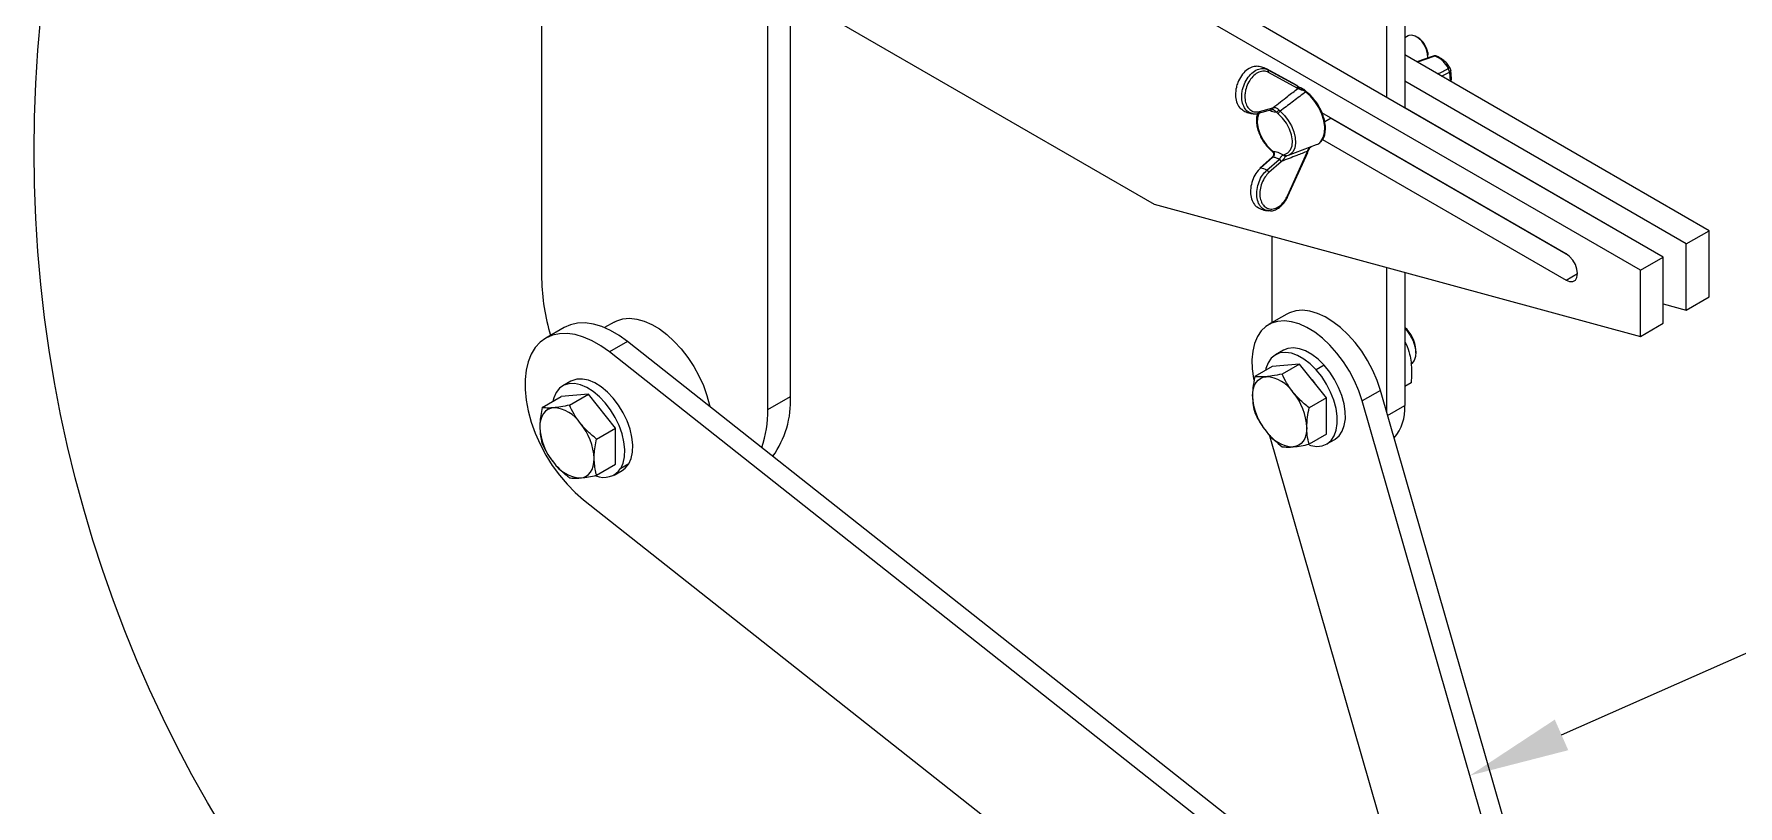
# Model space of a CAD drawing. Header units: millimetres. Extents: x 5983 to 6824, y 1301 to 1895.
# Drawn here: x 6618.8 to 6675, y 1664.8 to 1690.2 of the extents above; entities that cross this region are included whole.
import ezdxf

# ---------------------------------------------------------------- set-up
doc = ezdxf.new("R2010")
doc.units = ezdxf.units.MM
doc.linetypes.add('SLD-Sólida', pattern=[0])
doc.layers.add('FORMATO', color=90, linetype='SLD-Sólida')

msp = doc.modelspace()

# ---------------------------------------------------------------- linework, layer by layer
at = {"linetype": 'SLD-Sólida', "lineweight": 18}
for p, q in [((6663.977, 1783.093), (6663.977, 1687.819)), ((6663.378, 1782.748), (6663.378, 1688.164)), ((6672.491, 1682.905), (6634.779, 1704.67)), ((6671.742, 1682.472), (6634.03, 1704.237)), ((6634.03, 1697.16), (6655.714, 1684.645)), ((6635.538, 1696.289), (6635.538, 1682.188)), ((6642.986, 1677.889), (6642.986, 1691.991)), ((6643.736, 1678.322), (6643.736, 1691.558)), ((6664.092, 1690.187), (6663.977, 1690.121)), ((6664.111, 1690.197), (6664.092, 1690.187)), ((6664.206, 1690.212), (6664.111, 1690.197)), ((6664.314, 1690.183), (6664.206, 1690.212)), ((6664.426, 1690.115), (6664.314, 1690.183)), ((6664.406, 1690.133), (6664.359, 1690.161)), ((6664.533, 1690.011), (6664.426, 1690.115)), ((6664.624, 1689.882), (6664.533, 1690.011)), ((6664.691, 1689.739), (6664.624, 1689.882)), ((6664.729, 1689.595), (6664.691, 1689.739)), ((6674, 1683.775), (6663.977, 1689.56)), ((6664.911, 1689.52), (6664.374, 1689.331)), ((6664.935, 1689.512), (6664.392, 1689.321)), ((6664.734, 1689.463), (6664.729, 1689.595)), ((6664.73, 1689.639), (6664.736, 1689.562)), ((6664.733, 1689.458), (6664.734, 1689.463)), ((6664.736, 1689.508), (6664.736, 1689.562)), ((6665.48, 1689.099), (6665.478, 1689.101)), ((6659.436, 1689.092), (6659.423, 1689.099)), ((6659.444, 1689.088), (6659.436, 1689.092)), ((6660.389, 1688.575), (6659.437, 1689.092)), ((6659.468, 1689.073), (6659.444, 1689.088)), ((6659.468, 1689.073), (6659.468, 1689.073)), ((6659.468, 1689.073), (6660.421, 1688.557)), ((6660.435, 1688.469), (6659.482, 1688.985)), ((6660.397, 1688.571), (6660.389, 1688.576)), ((6660.421, 1688.557), (6660.397, 1688.571)), ((6660.421, 1688.557), (6660.421, 1688.557)), ((6660.421, 1688.557), (6660.44, 1688.545)), ((6660.44, 1688.545), (6660.496, 1688.501)), ((6673.25, 1683.343), (6663.977, 1688.695)), ((6665.452, 1688.999), (6665.47, 1688.712)), ((6665.47, 1688.699), (6665.47, 1688.712)), ((6665.47, 1688.698), (6665.47, 1688.699)), ((6665.493, 1689.05), (6665.492, 1689.045)), ((6665.512, 1688.77), (6665.493, 1689.057)), ((6665.493, 1689.057), (6665.493, 1689.05)), ((6665.511, 1688.758), (6665.512, 1688.763)), ((6665.512, 1688.763), (6665.512, 1688.77)), ((6660.452, 1688.459), (6660.435, 1688.469)), ((6660.495, 1688.436), (6660.452, 1688.459)), ((6660.495, 1688.436), (6660.501, 1688.446)), ((6660.501, 1688.497), (6660.496, 1688.501)), ((6660.505, 1688.491), (6660.501, 1688.497)), ((6660.501, 1688.446), (6660.505, 1688.457)), ((6660.507, 1688.484), (6660.505, 1688.491)), ((6660.505, 1688.457), (6660.507, 1688.467)), ((6660.508, 1688.476), (6660.507, 1688.484)), ((6660.507, 1688.467), (6660.508, 1688.476)), ((6660.659, 1688.385), (6660.667, 1688.39)), ((6660.703, 1688.342), (6660.659, 1688.385)), ((6660.667, 1688.39), (6660.674, 1688.393)), ((6660.674, 1688.393), (6660.679, 1688.395)), ((6660.679, 1688.395), (6660.684, 1688.395)), ((6660.684, 1688.395), (6660.686, 1688.394)), ((6660.686, 1688.394), (6660.686, 1688.394)), ((6660.703, 1688.342), (6660.711, 1688.347)), ((6660.864, 1688.199), (6660.703, 1688.342)), ((6660.711, 1688.347), (6660.719, 1688.35)), ((6660.719, 1688.35), (6660.726, 1688.351)), ((6660.726, 1688.351), (6660.732, 1688.35)), ((6660.732, 1688.35), (6660.734, 1688.348)), ((6661.012, 1688.024), (6660.864, 1688.199)), ((6661.139, 1687.826), (6661.012, 1688.024)), ((6658.975, 1687.626), (6658.945, 1687.638)), ((6659.123, 1687.493), (6659.112, 1687.324)), ((6659.172, 1687.63), (6659.123, 1687.493)), ((6659.155, 1687.64), (6659.141, 1687.638)), ((6659.155, 1687.64), (6659.592, 1687.766)), ((6659.182, 1687.647), (6659.172, 1687.63)), ((6659.189, 1687.697), (6659.626, 1687.823)), ((6659.592, 1687.766), (6659.597, 1687.767)), ((6659.611, 1687.771), (6659.594, 1687.773)), ((6659.626, 1687.823), (6659.633, 1687.825)), ((6659.807, 1687.622), (6659.758, 1687.67)), ((6659.951, 1687.483), (6659.807, 1687.622)), ((6659.832, 1687.743), (6659.868, 1687.707)), ((6659.868, 1687.707), (6660.01, 1687.571)), ((6660.076, 1687.312), (6659.951, 1687.483)), ((6660.01, 1687.571), (6660.137, 1687.407)), ((6661.238, 1687.614), (6661.139, 1687.826)), ((6661.306, 1687.399), (6661.238, 1687.614)), ((6669.291, 1683.016), (6661.247, 1687.658)), ((6661.339, 1687.367), (6661.545, 1687.486)), ((6661.54, 1687.483), (6669.353, 1682.974)), ((6670.799, 1683.886), (6663.977, 1687.824)), ((6659.112, 1687.324), (6659.141, 1687.136)), ((6659.141, 1687.136), (6659.208, 1686.94)), ((6659.208, 1686.94), (6659.307, 1686.751)), ((6660.176, 1687.123), (6660.076, 1687.312)), ((6660.137, 1687.407), (6660.242, 1687.224)), ((6660.242, 1686.928), (6660.176, 1687.123)), ((6660.242, 1687.224), (6660.32, 1687.032)), ((6660.271, 1686.739), (6660.242, 1686.928)), ((6660.32, 1687.032), (6660.366, 1686.841)), ((6661.291, 1686.839), (6661.333, 1687.001)), ((6661.338, 1687.191), (6661.306, 1687.399)), ((6661.333, 1687.001), (6661.338, 1687.191)), ((6659.307, 1686.751), (6659.433, 1686.581)), ((6659.433, 1686.581), (6659.576, 1686.442)), ((6659.576, 1686.442), (6659.626, 1686.393)), ((6659.583, 1686.412), (6659.582, 1686.412)), ((6659.583, 1686.411), (6659.583, 1686.412)), ((6659.621, 1686.379), (6659.622, 1686.386)), ((6659.621, 1686.375), (6659.621, 1686.379)), ((6659.622, 1686.373), (6659.621, 1686.375)), ((6659.622, 1686.386), (6659.626, 1686.393)), ((6660.013, 1686.288), (6660.127, 1686.337)), ((6660.109, 1684.924), (6660.76, 1686.365)), ((6660.127, 1686.337), (6660.212, 1686.434)), ((6660.127, 1684.91), (6660.777, 1686.352)), ((6660.147, 1686.26), (6661.07, 1686.61)), ((6660.296, 1686.379), (6660.207, 1686.291)), ((6660.212, 1686.434), (6660.261, 1686.571)), ((6660.261, 1686.571), (6660.271, 1686.739)), ((6660.353, 1686.505), (6660.296, 1686.379)), ((6660.377, 1686.662), (6660.353, 1686.505)), ((6660.366, 1686.841), (6660.377, 1686.662)), ((6660.76, 1686.365), (6660.771, 1686.391)), ((6660.771, 1686.391), (6660.802, 1686.449)), ((6660.774, 1686.354), (6660.797, 1686.4)), ((6660.82, 1686.452), (6660.82, 1686.453)), ((6661.07, 1686.61), (6661.107, 1686.627)), ((6661.107, 1686.627), (6661.173, 1686.671)), ((6661.173, 1686.671), (6661.215, 1686.712)), ((6661.215, 1686.712), (6661.291, 1686.839)), ((6661.265, 1686.777), (6669.291, 1682.145)), ((6663.378, 1686.428), (6663.378, 1686.422)), ((6659.606, 1686.192), (6659.205, 1685.834)), ((6659.627, 1686.196), (6659.226, 1685.838)), ((6659.226, 1685.838), (6659.226, 1685.838)), ((6659.43, 1685.767), (6659.832, 1686.124)), ((6659.43, 1685.767), (6659.43, 1685.767)), ((6659.9, 1686.047), (6659.499, 1685.69)), ((6659.611, 1686.196), (6659.604, 1686.19)), ((6659.632, 1686.2), (6659.627, 1686.196)), ((6659.832, 1686.124), (6659.836, 1686.129)), ((6659.907, 1686.054), (6659.9, 1686.047)), ((6659.974, 1686.271), (6660.013, 1686.288)), ((6660.084, 1686.24), (6660.066, 1686.233)), ((6660.084, 1686.244), (6660.081, 1686.243)), ((6660.166, 1686.267), (6660.094, 1686.245)), ((6660.207, 1686.291), (6660.166, 1686.267)), ((6663.977, 1686.082), (6663.977, 1686.077)), ((6655.714, 1684.645), (6671.742, 1680.294)), ((6659.607, 1680.752), (6659.607, 1683.588)), ((6670.856, 1683.848), (6670.799, 1683.886)), ((6673.25, 1683.343), (6674, 1683.775)), ((6674, 1681.597), (6674, 1683.775)), ((6669.407, 1682.927), (6669.291, 1683.016)), ((6669.512, 1682.805), (6669.407, 1682.927)), ((6673.25, 1681.165), (6673.25, 1683.343)), ((6663.378, 1682.564), (6663.378, 1677.804)), ((6663.977, 1682.402), (6663.977, 1678.019)), ((6669.596, 1682.66), (6669.512, 1682.805)), ((6669.649, 1682.508), (6669.596, 1682.66)), ((6669.668, 1682.362), (6669.649, 1682.508)), ((6671.742, 1682.472), (6672.491, 1682.905)), ((6671.742, 1680.294), (6671.742, 1682.472)), ((6672.491, 1680.727), (6672.491, 1682.905)), ((6669.291, 1682.145), (6669.668, 1682.362)), ((6669.291, 1682.145), (6669.407, 1682.099)), ((6669.407, 1682.099), (6669.512, 1682.1)), ((6669.512, 1682.1), (6669.596, 1682.148)), ((6669.596, 1682.148), (6669.649, 1682.238)), ((6669.649, 1682.238), (6669.668, 1682.362)), ((6672.491, 1681.371), (6673.25, 1681.165)), ((6673.25, 1681.165), (6674, 1681.597)), ((6636.49, 1680.68), (6636.277, 1680.585)), ((6636.725, 1680.731), (6636.49, 1680.68)), ((6636.977, 1680.738), (6636.725, 1680.731)), ((6637.243, 1680.701), (6636.977, 1680.738)), ((6637.519, 1680.62), (6637.243, 1680.701)), ((6637.929, 1680.769), (6637.609, 1680.585)), ((6637.929, 1680.769), (6638.018, 1680.814)), ((6638.018, 1680.814), (6638.218, 1680.876)), ((6638.218, 1680.876), (6638.437, 1680.894)), ((6638.437, 1680.894), (6638.67, 1680.869)), ((6638.67, 1680.869), (6638.914, 1680.801)), ((6638.914, 1680.801), (6639.164, 1680.691)), ((6639.164, 1680.691), (6639.416, 1680.541)), ((6659.579, 1680.73), (6659.398, 1680.623)), ((6660.089, 1681.03), (6659.49, 1680.685)), ((6659.784, 1680.792), (6659.579, 1680.73)), ((6660.008, 1680.809), (6659.784, 1680.792)), ((6660.247, 1680.781), (6660.008, 1680.809)), ((6660.178, 1681.075), (6660.089, 1681.03)), ((6660.382, 1681.137), (6660.178, 1681.075)), ((6660.497, 1680.708), (6660.247, 1680.781)), ((6660.606, 1681.155), (6660.382, 1681.137)), ((6660.752, 1680.592), (6660.497, 1680.708)), ((6660.845, 1681.127), (6660.606, 1681.155)), ((6661.095, 1681.054), (6660.845, 1681.127)), ((6661.351, 1680.937), (6661.095, 1681.054)), ((6661.608, 1680.78), (6661.351, 1680.937)), ((6661.862, 1680.584), (6661.608, 1680.78)), ((6671.742, 1680.294), (6672.491, 1680.727)), ((6635.678, 1680.24), (6635.489, 1680.103)), ((6636.276, 1680.585), (6635.677, 1680.239)), ((6635.891, 1680.334), (6635.678, 1680.24)), ((6636.126, 1680.386), (6635.891, 1680.334)), ((6636.378, 1680.393), (6636.126, 1680.386)), ((6636.277, 1680.585), (6636.276, 1680.585)), ((6636.644, 1680.355), (6636.378, 1680.393)), ((6636.921, 1680.274), (6636.644, 1680.355)), ((6637.203, 1680.15), (6636.921, 1680.274)), ((6637.488, 1679.986), (6637.203, 1680.15)), ((6637.802, 1680.496), (6637.519, 1680.62)), ((6638.369, 1680.128), (6637.77, 1679.783)), ((6638.087, 1680.331), (6637.802, 1680.496)), ((6638.369, 1680.128), (6638.087, 1680.331)), ((6686.85, 1641.838), (6638.369, 1680.128)), ((6639.416, 1680.541), (6639.665, 1680.354)), ((6639.665, 1680.354), (6639.907, 1680.133)), ((6639.907, 1680.133), (6640.138, 1679.883)), ((6659.118, 1680.288), (6659.024, 1680.065)), ((6659.243, 1680.475), (6659.118, 1680.288)), ((6659.398, 1680.623), (6659.243, 1680.475)), ((6661.01, 1680.434), (6660.752, 1680.592)), ((6661.263, 1680.238), (6661.01, 1680.434)), ((6661.509, 1680.008), (6661.263, 1680.238)), ((6662.108, 1680.353), (6661.862, 1680.584)), ((6662.34, 1680.092), (6662.108, 1680.353)), ((6663.977, 1680.564), (6664.042, 1680.491)), ((6664.042, 1680.491), (6664.157, 1680.328)), ((6664.157, 1680.328), (6664.247, 1680.15)), ((6664.247, 1680.15), (6664.308, 1679.967)), ((6635.195, 1679.712), (6635.094, 1679.463)), ((6635.327, 1679.926), (6635.195, 1679.712)), ((6635.489, 1680.103), (6635.327, 1679.926)), ((6637.77, 1679.783), (6637.488, 1679.986)), ((6686.251, 1641.493), (6637.77, 1679.783)), ((6640.138, 1679.883), (6640.352, 1679.607)), ((6640.352, 1679.607), (6640.548, 1679.311)), ((6658.964, 1679.811), (6658.938, 1679.53)), ((6659.024, 1680.065), (6658.964, 1679.811)), ((6659.572, 1679.575), (6659.469, 1679.424)), ((6659.704, 1679.684), (6659.572, 1679.575)), ((6659.863, 1679.75), (6659.704, 1679.684)), ((6659.977, 1679.842), (6659.713, 1679.689)), ((6660.043, 1679.768), (6659.863, 1679.75)), ((6660.127, 1679.902), (6659.977, 1679.842)), ((6660.238, 1679.74), (6660.043, 1679.768)), ((6660.307, 1679.921), (6660.127, 1679.902)), ((6660.443, 1679.666), (6660.238, 1679.74)), ((6660.502, 1679.892), (6660.307, 1679.921)), ((6660.652, 1679.548), (6660.443, 1679.666)), ((6660.707, 1679.818), (6660.502, 1679.892)), ((6660.916, 1679.7), (6660.707, 1679.818)), ((6661.122, 1679.542), (6660.916, 1679.7)), ((6661.742, 1679.747), (6661.509, 1680.008)), ((6661.957, 1679.46), (6661.742, 1679.747)), ((6662.556, 1679.805), (6662.34, 1680.092)), ((6662.751, 1679.499), (6662.556, 1679.805)), ((6663.977, 1680.114), (6664.025, 1680.039)), ((6664.025, 1680.039), (6663.977, 1680.011)), ((6664.325, 1679.632), (6664.281, 1679.502)), ((6664.308, 1679.967), (6664.334, 1679.791)), ((6664.334, 1679.791), (6664.325, 1679.632)), ((6664.335, 1679.749), (6664.335, 1679.852)), ((6635.025, 1679.183), (6634.991, 1678.877)), ((6635.094, 1679.463), (6635.025, 1679.183)), ((6640.548, 1679.311), (6640.72, 1678.999)), ((6640.72, 1678.999), (6640.867, 1678.678)), ((6658.938, 1679.53), (6658.948, 1679.227)), ((6658.948, 1679.227), (6658.993, 1678.909)), ((6659.607, 1679.304), (6659.036, 1678.975)), ((6659.4, 1679.237), (6659.386, 1679.177)), ((6659.469, 1679.424), (6659.4, 1679.237)), ((6660.503, 1679.384), (6659.607, 1679.304)), ((6660.503, 1679.384), (6659.932, 1679.055)), ((6661.398, 1678.27), (6660.503, 1679.384)), ((6660.858, 1679.389), (6660.652, 1679.548)), ((6661.055, 1679.195), (6660.858, 1679.389)), ((6661.319, 1679.348), (6661.055, 1679.195)), ((6661.237, 1678.972), (6661.055, 1679.195)), ((6661.319, 1679.348), (6661.122, 1679.542)), ((6661.501, 1679.124), (6661.319, 1679.348)), ((6661.662, 1678.878), (6661.501, 1679.124)), ((6662.152, 1679.153), (6661.957, 1679.46)), ((6662.322, 1678.832), (6662.152, 1679.153)), ((6662.92, 1679.177), (6662.751, 1679.499)), ((6663.062, 1678.847), (6662.92, 1679.177)), ((6664.206, 1679.408), (6664.17, 1679.383)), ((6664.281, 1679.502), (6664.206, 1679.408)), ((6634.991, 1678.877), (6634.991, 1678.548)), ((6634.991, 1678.548), (6635.025, 1678.202)), ((6636.017, 1678.451), (6635.938, 1678.275)), ((6636.13, 1678.59), (6636.017, 1678.451)), ((6636.271, 1678.686), (6636.13, 1678.59)), ((6636.497, 1678.819), (6636.233, 1678.666)), ((6636.436, 1678.737), (6636.271, 1678.686)), ((6636.621, 1678.742), (6636.436, 1678.737)), ((6636.535, 1678.839), (6636.497, 1678.819)), ((6636.7, 1678.89), (6636.535, 1678.839)), ((6636.82, 1678.699), (6636.621, 1678.742)), ((6636.885, 1678.894), (6636.7, 1678.89)), ((6637.027, 1678.612), (6636.82, 1678.699)), ((6637.084, 1678.852), (6636.885, 1678.894)), ((6637.236, 1678.481), (6637.027, 1678.612)), ((6637.291, 1678.764), (6637.084, 1678.852)), ((6637.44, 1678.311), (6637.236, 1678.481)), ((6637.5, 1678.633), (6637.291, 1678.764)), ((6637.704, 1678.463), (6637.5, 1678.633)), ((6637.896, 1678.26), (6637.704, 1678.463)), ((6640.867, 1678.678), (6640.984, 1678.353)), ((6658.956, 1678.331), (6658.964, 1678.462)), ((6658.964, 1678.462), (6658.987, 1678.582)), ((6658.987, 1678.582), (6659.025, 1678.688)), ((6658.993, 1678.909), (6659.003, 1678.854)), ((6659.025, 1678.688), (6659.076, 1678.779)), ((6659.076, 1678.779), (6659.141, 1678.854)), ((6659.141, 1678.854), (6659.219, 1678.912)), ((6659.219, 1678.912), (6659.307, 1678.95)), ((6659.307, 1678.95), (6659.404, 1678.969)), ((6660.921, 1678.864), (6661.016, 1678.746)), ((6661.398, 1678.726), (6661.237, 1678.972)), ((6661.533, 1678.464), (6661.398, 1678.726)), ((6661.639, 1678.195), (6661.533, 1678.464)), ((6661.797, 1678.617), (6661.662, 1678.878)), ((6661.903, 1678.348), (6661.797, 1678.617)), ((6662.464, 1678.502), (6662.322, 1678.832)), ((6662.575, 1678.17), (6662.464, 1678.502)), ((6663.174, 1678.515), (6662.575, 1678.17)), ((6663.174, 1678.515), (6663.062, 1678.847)), ((6669.862, 1655.255), (6663.174, 1678.515)), ((6664.182, 1678.768), (6663.977, 1678.649)), ((6635.025, 1678.202), (6635.093, 1677.844)), ((6635.557, 1677.952), (6636.184, 1678.314)), ((6635.739, 1677.889), (6635.662, 1677.832)), ((6635.827, 1677.927), (6635.739, 1677.889)), ((6635.925, 1677.946), (6635.827, 1677.927)), ((6635.938, 1678.275), (6635.906, 1678.154)), ((6637.08, 1678.394), (6636.184, 1678.314)), ((6636.452, 1678.032), (6637.08, 1678.394)), ((6637.975, 1677.28), (6637.08, 1678.394)), ((6637.632, 1678.107), (6637.44, 1678.311)), ((6637.808, 1677.876), (6637.632, 1678.107)), ((6637.962, 1677.625), (6637.808, 1677.876)), ((6638.072, 1678.029), (6637.896, 1678.26)), ((6638.226, 1677.777), (6638.072, 1678.029)), ((6640.984, 1678.353), (6641.071, 1678.029)), ((6641.071, 1678.029), (6641.078, 1677.998)), ((6642.986, 1677.889), (6643.736, 1678.322)), ((6661.398, 1678.27), (6660.828, 1677.941)), ((6661.398, 1677.076), (6661.398, 1678.27)), ((6661.713, 1677.927), (6661.639, 1678.195)), ((6661.751, 1677.668), (6661.713, 1677.927)), ((6661.977, 1678.08), (6661.903, 1678.348)), ((6662.015, 1677.821), (6661.977, 1678.08)), ((6668.959, 1655.968), (6662.575, 1678.17)), ((6663.41, 1677.692), (6663.977, 1678.019)), ((6635.093, 1677.844), (6635.193, 1677.478)), ((6635.193, 1677.478), (6635.325, 1677.111)), ((6635.484, 1677.439), (6635.477, 1677.309)), ((6635.507, 1677.559), (6635.484, 1677.439)), ((6635.545, 1677.665), (6635.507, 1677.559)), ((6635.597, 1677.757), (6635.545, 1677.665)), ((6635.662, 1677.832), (6635.597, 1677.757)), ((6638.089, 1677.36), (6637.962, 1677.625)), ((6638.186, 1677.091), (6638.089, 1677.36)), ((6638.353, 1677.512), (6638.226, 1677.777)), ((6638.45, 1677.243), (6638.353, 1677.512)), ((6661.719, 1677.208), (6661.753, 1677.426)), ((6661.753, 1677.426), (6661.751, 1677.668)), ((6661.913, 1677.173), (6661.983, 1677.361)), ((6661.983, 1677.361), (6662.017, 1677.579)), ((6662.017, 1677.579), (6662.015, 1677.821)), ((6635.325, 1677.111), (6635.487, 1676.747)), ((6637.348, 1676.918), (6637.975, 1677.28)), ((6637.975, 1676.086), (6637.975, 1677.28)), ((6638.249, 1676.825), (6638.186, 1677.091)), ((6638.276, 1676.57), (6638.249, 1676.825)), ((6638.512, 1676.977), (6638.45, 1677.243)), ((6638.54, 1676.722), (6638.512, 1676.977)), ((6659.506, 1677.067), (6664.579, 1659.428)), ((6660.563, 1676.775), (6660.485, 1676.718)), ((6660.628, 1676.85), (6660.563, 1676.775)), ((6660.679, 1676.941), (6660.628, 1676.85)), ((6660.717, 1677.048), (6660.679, 1676.941)), ((6660.74, 1677.167), (6660.717, 1677.048)), ((6660.748, 1677.298), (6660.74, 1677.167)), ((6661.398, 1677.076), (6660.828, 1676.747)), ((6661.255, 1676.696), (6661.414, 1676.761)), ((6661.406, 1676.756), (6661.67, 1676.908)), ((6661.414, 1676.761), (6661.546, 1676.87)), ((6661.546, 1676.87), (6661.649, 1677.021)), ((6661.649, 1677.021), (6661.719, 1677.208)), ((6661.67, 1676.908), (6661.678, 1676.913)), ((6661.678, 1676.913), (6661.81, 1677.023)), ((6661.81, 1677.023), (6661.913, 1677.173)), ((6635.487, 1676.747), (6635.675, 1676.392)), ((6635.675, 1676.392), (6635.888, 1676.051)), ((6637.26, 1676.144), (6637.268, 1676.275)), ((6638.222, 1676.125), (6638.267, 1676.334)), ((6638.267, 1676.334), (6638.276, 1676.57)), ((6638.406, 1676.101), (6638.485, 1676.277)), ((6638.485, 1676.277), (6638.531, 1676.487)), ((6638.531, 1676.487), (6638.54, 1676.722)), ((6660.397, 1676.679), (6660.3, 1676.66)), ((6660.485, 1676.718), (6660.397, 1676.679)), ((6660.841, 1676.716), (6660.88, 1676.705)), ((6660.88, 1676.705), (6661.075, 1676.677)), ((6661.075, 1676.677), (6661.255, 1676.696)), ((6635.888, 1676.051), (6636.122, 1675.729)), ((6636.122, 1675.729), (6636.374, 1675.43)), ((6636.82, 1675.637), (6636.918, 1675.656)), ((6636.918, 1675.656), (6637.006, 1675.695)), ((6637.006, 1675.695), (6637.083, 1675.752)), ((6637.083, 1675.752), (6637.148, 1675.827)), ((6637.148, 1675.827), (6637.2, 1675.918)), ((6637.2, 1675.918), (6637.238, 1676.025)), ((6637.238, 1676.025), (6637.26, 1676.144)), ((6637.348, 1675.724), (6637.975, 1676.086)), ((6637.926, 1675.733), (6638.19, 1675.886)), ((6638.142, 1675.948), (6638.222, 1676.125)), ((6638.406, 1676.101), (6638.142, 1675.948)), ((6638.19, 1675.886), (6638.293, 1675.962)), ((6638.293, 1675.962), (6638.406, 1676.101)), ((6636.374, 1675.43), (6636.64, 1675.16)), ((6636.64, 1675.16), (6636.917, 1674.921)), ((6636.917, 1674.921), (6685.397, 1636.631))]:
    msp.add_line(p, q, dxfattribs=at)
msp.add_circle((6661.908, 1686.406), 43.092, dxfattribs=at)
for centre, radius, start, end in [((6664.022, 1689.529), 0.716, 8.8053, 57.5859), ((6664.917, 1689.497), 0.0236, 38.7806, 102.65), ((6664.967, 1689.423), 0.0944, 67.477, 109.7369), ((6665.028, 1689.474), 0.0442, 67.7724, 124.5072), ((6664.718, 1688.813), 0.753, 24.6706, 67.7876), ((6664.039, 1691.455), 2.714, 291.9748, 299.7985), ((6665.379, 1689.123), 0.0243, 289.8579, 11.4302), ((6665.323, 1688.988), 0.129, 5.0619, 60.0863), ((6665.418, 1689.05), 0.0787, 40.061, 101.1482), ((6660.395, 1688.495), 0.0673, 327.3622, 48.3461), ((6664.077, 1691.396), 2.763, 293.5943, 299.8353), ((6665.419, 1689.069), 0.0771, 295.2326, 341.6389), ((6665.437, 1688.782), 0.0772, 295.2636, 341.3629), ((6660.65, 1688.404), 0.0175, 56.1758, 101.5372), ((6659.572, 1687.816), 0.0544, 292.3247, 7.4122), ((6659.577, 1687.82), 0.0564, 288.7893, 5.2177), ((6659.963, 1687.535), 0.246, 121.9544, 146.5267), ((6659.955, 1687.582), 0.153, 124.7621, 164.7423), ((6659.604, 1686.432), 0.0295, 161.1398, 222.3714), ((6660.755, 1686.342), 0.0515, 48.4176, 72.3656), ((6660.808, 1686.467), 0.0192, 251.3431, 307.6613), ((6659.143, 1685.277), 0.567, 59.648, 81.6619), ((6659.621, 1686.173), 0.0236, 74.7338, 128.7812), ((6659.626, 1686.177), 0.0241, 74.8185, 126.0861), ((6659.758, 1685.99), 0.154, 22.116, 61.1956), ((6659.76, 1685.986), 0.162, 24.9481, 61.968), ((6660.043, 1686.308), 0.0789, 208.0892, 286.6017), ((6660.076, 1686.308), 0.0658, 197.6355, 285.4813), ((6642.112, 1682.289), 6.575, 180.8862, 197.3325), ((6663.296, 1679.805), 1.041, 2.58, 49.1205), ((6659.335, 1677.815), 1.156, 33.4348, 86.5828), ((6658.806, 1677.208), 1.944, 2.6376, 39.7722), ((6635.856, 1676.792), 1.156, 33.4348, 86.5828), ((6639.219, 1677.826), 3.768, 341.5626, 0.9618), ((6640.616, 1678.17), 3.124, 324.3525, 2.7858), ((6660.898, 1678.421), 1.944, 182.6376, 219.7722), ((6662.506, 1677.915), 1.474, 319.238, 4.0248), ((6635.326, 1676.185), 1.944, 2.6376, 39.7722), ((6637.419, 1677.398), 1.944, 182.6376, 219.7722), ((6660.369, 1677.814), 1.156, 213.4348, 266.5828), ((6636.889, 1676.791), 1.156, 213.4348, 266.5828), ((6637.584, 1676.327), 0.674, 247.2739, 325.8404)]:
    msp.add_arc(centre, radius, start, end, dxfattribs=at)
for points, knots in [([(6659.084, 1689.182), (6659.035, 1689.179), (6658.924, 1689.172), (6658.749, 1689.062), (6658.587, 1688.884), (6658.48, 1688.681), (6658.413, 1688.464), (6658.388, 1688.24), (6658.426, 1688.01), (6658.51, 1687.834), (6658.599, 1687.777), (6658.637, 1687.752)], [0, 0, 0, 0, 0.097548, 0.219696, 0.341844, 0.463992, 0.540443, 0.662591, 0.784739, 0.906888, 1, 1, 1, 1]), ([(6658.945, 1687.638), (6658.901, 1687.65), (6658.799, 1687.678), (6658.683, 1687.817), (6658.608, 1688.019), (6658.598, 1688.233), (6658.632, 1688.454), (6658.709, 1688.672), (6658.848, 1688.886), (6659.023, 1689.043), (6659.212, 1689.122), (6659.364, 1689.121), (6659.443, 1689.085), (6659.468, 1689.073)], [0, 0, 0, 0, 0.079247, 0.180451, 0.281656, 0.38286, 0.446202, 0.547406, 0.648611, 0.749815, 0.851019, 0.952224, 1, 1, 1, 1]), ([(6659.43, 1689.095), (6659.374, 1689.121), (6659.265, 1689.172), (6659.144, 1689.183), (6659.084, 1689.189)], [0, 0, 0, 0, 0.504924, 1, 1, 1, 1]), ([(6665.046, 1689.515), (6665.036, 1689.519), (6665.016, 1689.526), (6664.979, 1689.53), (6664.942, 1689.529), (6664.92, 1689.522), (6664.909, 1689.519)], [0, 0, 0, 0, 0.253642, 0.504882, 0.75368, 1, 1, 1, 1]), ([(6665.487, 1689.085), (6665.476, 1689.111), (6665.445, 1689.183), (6665.364, 1689.293), (6665.235, 1689.407), (6665.12, 1689.478), (6665.054, 1689.511), (6665.045, 1689.515)], [0, 0, 0, 0, 0.151272, 0.418888, 0.691767, 0.959883, 1, 1, 1, 1]), ([(6665.492, 1689.044), (6665.492, 1689.055), (6665.491, 1689.074), (6665.483, 1689.092), (6665.478, 1689.101)], [0, 0, 0, 0, 0.504953, 1, 1, 1, 1]), ([(6659.482, 1688.985), (6659.46, 1688.996), (6659.389, 1689.028), (6659.252, 1689.029), (6659.082, 1688.958), (6658.926, 1688.818), (6658.801, 1688.625), (6658.732, 1688.429), (6658.701, 1688.231), (6658.71, 1688.039), (6658.777, 1687.855), (6658.892, 1687.729), (6659.036, 1687.671), (6659.14, 1687.689), (6659.189, 1687.697)], [0, 0, 0, 0, 0.043086, 0.134238, 0.225389, 0.316541, 0.407692, 0.498843, 0.555893, 0.647045, 0.738196, 0.829348, 0.920499, 1, 1, 1, 1]), ([(6659.482, 1688.985), (6659.483, 1688.988), (6659.487, 1688.998), (6659.491, 1689.016), (6659.491, 1689.039), (6659.483, 1689.06), (6659.473, 1689.069), (6659.468, 1689.073)], [0, 0, 0, 0, 0.0939427, 0.2751752, 0.5167836, 0.7583918, 1, 1, 1, 1]), ([(6660.435, 1688.469), (6660.436, 1688.472), (6660.44, 1688.481), (6660.444, 1688.499), (6660.443, 1688.522), (6660.436, 1688.544), (6660.426, 1688.552), (6660.421, 1688.557)], [0, 0, 0, 0, 0.086026, 0.275139, 0.51676, 0.75838, 1, 1, 1, 1]), ([(6665.481, 1688.692), (6665.485, 1688.697), (6665.495, 1688.708), (6665.506, 1688.731), (6665.509, 1688.749), (6665.511, 1688.758)], [0, 0, 0, 0, 0.245157, 0.619491, 1, 1, 1, 1]), ([(6659.633, 1687.825), (6659.795, 1687.951), (6660.068, 1688.162), (6660.341, 1688.373), (6660.452, 1688.459)], [0, 0, 0, 0, 0.592957, 1, 1, 1, 1]), ([(6660.703, 1688.342), (6660.691, 1688.333), (6660.543, 1688.22), (6660.265, 1688.009), (6659.999, 1687.807), (6659.868, 1687.707)], [0, 0, 0, 0, 0.044954, 0.530457, 1, 1, 1, 1]), ([(6660.659, 1688.385), (6660.628, 1688.39), (6660.568, 1688.399), (6660.519, 1688.424), (6660.495, 1688.436)], [0, 0, 0, 0, 0.503615, 1, 1, 1, 1]), ([(6660.496, 1688.501), (6660.522, 1688.482), (6660.568, 1688.45), (6660.623, 1688.429), (6660.646, 1688.421)], [0, 0, 0, 0, 0.581611, 1, 1, 1, 1]), ([(6660.646, 1688.421), (6660.622, 1688.438), (6660.582, 1688.468), (6660.54, 1688.48), (6660.523, 1688.484)], [0, 0, 0, 0, 0.591292, 1, 1, 1, 1]), ([(6660.659, 1688.385), (6660.657, 1688.394), (6660.654, 1688.408), (6660.648, 1688.417), (6660.646, 1688.421)], [0, 0, 0, 0, 0.602144, 1, 1, 1, 1]), ([(6660.69, 1688.39), (6660.687, 1688.393), (6660.678, 1688.404), (6660.666, 1688.412), (6660.659, 1688.417)], [0, 0, 0, 0, 0.328439, 1, 1, 1, 1]), ([(6660.74, 1688.344), (6660.735, 1688.348), (6660.714, 1688.364), (6660.694, 1688.386), (6660.678, 1688.403)], [0, 0, 0, 0, 0.248213, 1, 1, 1, 1]), ([(6661.181, 1686.68), (6661.204, 1686.701), (6661.26, 1686.75), (6661.319, 1686.863), (6661.358, 1687.011), (6661.366, 1687.182), (6661.343, 1687.368), (6661.291, 1687.562), (6661.212, 1687.755), (6661.109, 1687.941), (6660.985, 1688.111), (6660.858, 1688.249), (6660.772, 1688.318), (6660.735, 1688.348)], [0, 0, 0, 0, 0.066362, 0.158627, 0.252772, 0.348674, 0.445279, 0.541843, 0.638265, 0.73461, 0.830983, 0.927471, 1, 1, 1, 1]), ([(6658.633, 1687.745), (6658.683, 1687.717), (6658.783, 1687.661), (6658.894, 1687.64), (6658.949, 1687.629)], [0, 0, 0, 0, 0.5043179, 1, 1, 1, 1]), ([(6658.974, 1687.627), (6659.011, 1687.623), (6659.071, 1687.616), (6659.132, 1687.637), (6659.155, 1687.644)], [0, 0, 0, 0, 0.621547, 1, 1, 1, 1]), ([(6659.137, 1687.647), (6659.127, 1687.625), (6659.098, 1687.562), (6659.084, 1687.432), (6659.092, 1687.266), (6659.133, 1687.087), (6659.201, 1686.908), (6659.295, 1686.735), (6659.409, 1686.578), (6659.509, 1686.474), (6659.568, 1686.424), (6659.582, 1686.412)], [0, 0, 0, 0, 0.065129, 0.189985, 0.318028, 0.446797, 0.575282, 0.703551, 0.83189, 0.960553, 1, 1, 1, 1]), ([(6659.189, 1687.697), (6659.188, 1687.694), (6659.188, 1687.684), (6659.184, 1687.667), (6659.174, 1687.651), (6659.164, 1687.641), (6659.156, 1687.64), (6659.155, 1687.64)], [0, 0, 0, 0, 0.1160236, 0.3398541, 0.6382517, 0.9366491, 1, 1, 1, 1]), ([(6659.758, 1687.67), (6659.702, 1687.675), (6659.622, 1687.681), (6659.536, 1687.728), (6659.51, 1687.742)], [0, 0, 0, 0, 0.695273, 1, 1, 1, 1]), ([(6659.596, 1687.766), (6659.596, 1687.767), (6659.603, 1687.769), (6659.609, 1687.768), (6659.613, 1687.766)], [0, 0, 0, 0, 0.1330738, 1, 1, 1, 1]), ([(6659.758, 1687.67), (6659.751, 1687.676), (6659.733, 1687.692), (6659.702, 1687.719), (6659.675, 1687.74), (6659.649, 1687.756), (6659.634, 1687.763), (6659.619, 1687.767), (6659.616, 1687.766), (6659.613, 1687.766)], [0, 0, 0, 0, 0.143701, 0.408802, 0.646702, 0.674639, 0.924266, 0.949485, 1, 1, 1, 1]), ([(6659.633, 1687.825), (6659.651, 1687.83), (6659.685, 1687.839), (6659.733, 1687.829), (6659.765, 1687.809), (6659.791, 1687.788), (6659.812, 1687.768), (6659.827, 1687.75), (6659.832, 1687.743)], [0, 0, 0, 0, 0.270201, 0.5167494, 0.6871818, 0.7243955, 0.9067153, 1, 1, 1, 1]), ([(6659.582, 1686.41), (6659.588, 1686.406), (6659.605, 1686.394), (6659.621, 1686.375), (6659.631, 1686.363)], [0, 0, 0, 0, 0.36415, 1, 1, 1, 1]), ([(6659.62, 1686.371), (6659.628, 1686.364), (6659.645, 1686.345), (6659.657, 1686.303), (6659.652, 1686.256), (6659.633, 1686.218), (6659.616, 1686.203), (6659.61, 1686.198)], [0, 0, 0, 0, 0.160565, 0.381168, 0.610299, 0.861173, 1, 1, 1, 1]), ([(6659.626, 1686.393), (6659.632, 1686.387), (6659.649, 1686.371), (6659.67, 1686.338), (6659.677, 1686.305), (6659.675, 1686.274), (6659.67, 1686.255), (6659.655, 1686.225), (6659.643, 1686.212), (6659.632, 1686.2)], [0, 0, 0, 0, 0.117561, 0.3344392, 0.5290642, 0.5519201, 0.7561386, 0.7767704, 1, 1, 1, 1]), ([(6660.771, 1686.391), (6660.654, 1686.345), (6660.366, 1686.233), (6660.078, 1686.12), (6659.907, 1686.054)], [0, 0, 0, 0, 0.407043, 1, 1, 1, 1]), ([(6660.76, 1686.365), (6660.761, 1686.364), (6660.767, 1686.361), (6660.775, 1686.356), (6660.779, 1686.352), (6660.777, 1686.352), (6660.777, 1686.352)], [0, 0, 0, 0, 0.160314, 0.512737, 0.96301, 1, 1, 1, 1]), ([(6660.79, 1686.381), (6660.792, 1686.387), (6660.804, 1686.418), (6660.818, 1686.448), (6660.829, 1686.471)], [0, 0, 0, 0, 0.205997, 1, 1, 1, 1]), ([(6660.802, 1686.449), (6660.818, 1686.473), (6660.843, 1686.511), (6660.882, 1686.535), (6660.896, 1686.544)], [0, 0, 0, 0, 0.632066, 1, 1, 1, 1]), ([(6660.814, 1686.437), (6660.819, 1686.448), (6660.834, 1686.484), (6660.866, 1686.525), (6660.897, 1686.543), (6660.905, 1686.547)], [0, 0, 0, 0, 0.260642, 0.815356, 1, 1, 1, 1]), ([(6659.226, 1685.838), (6659.198, 1685.811), (6659.114, 1685.73), (6658.999, 1685.549), (6658.91, 1685.301), (6658.882, 1685.047), (6658.917, 1684.813), (6659.003, 1684.658), (6659.076, 1684.573), (6659.116, 1684.559), (6659.122, 1684.557)], [0, 0, 0, 0, 0.079922, 0.240519, 0.401117, 0.561715, 0.722312, 0.88291, 0.983425, 1, 1, 1, 1]), ([(6659.47, 1684.44), (6659.435, 1684.443), (6659.341, 1684.453), (6659.236, 1684.546), (6659.144, 1684.693), (6659.092, 1684.883), (6659.096, 1685.133), (6659.164, 1685.386), (6659.279, 1685.61), (6659.382, 1685.717), (6659.43, 1685.767)], [0, 0, 0, 0, 0.08359, 0.224604, 0.312863, 0.453878, 0.594893, 0.735908, 0.876923, 1, 1, 1, 1]), ([(6659.205, 1685.833), (6659.207, 1685.835), (6659.211, 1685.84), (6659.22, 1685.839), (6659.226, 1685.838)], [0, 0, 0, 0, 0.355698, 1, 1, 1, 1]), ([(6659.499, 1685.69), (6659.497, 1685.693), (6659.494, 1685.701), (6659.485, 1685.716), (6659.47, 1685.736), (6659.45, 1685.755), (6659.437, 1685.763), (6659.43, 1685.767)], [0, 0, 0, 0, 0.0939427, 0.2751752, 0.5167836, 0.7583918, 1, 1, 1, 1]), ([(6659.836, 1686.129), (6659.843, 1686.136), (6659.858, 1686.153), (6659.882, 1686.188), (6659.911, 1686.227), (6659.942, 1686.258), (6659.963, 1686.267), (6659.974, 1686.271)], [0, 0, 0, 0, 0.136909, 0.333192, 0.530069, 0.755893, 1, 1, 1, 1]), ([(6660.066, 1686.233), (6660.057, 1686.225), (6660.042, 1686.212), (6660.022, 1686.185), (6660.001, 1686.157), (6659.975, 1686.123), (6659.941, 1686.083), (6659.917, 1686.063), (6659.907, 1686.054)], [0, 0, 0, 0, 0.197216, 0.362462, 0.401498, 0.605642, 0.832059, 1, 1, 1, 1]), ([(6659.499, 1685.69), (6659.455, 1685.645), (6659.363, 1685.55), (6659.259, 1685.348), (6659.199, 1685.121), (6659.195, 1684.897), (6659.242, 1684.726), (6659.324, 1684.593), (6659.437, 1684.503), (6659.596, 1684.474), (6659.767, 1684.523), (6659.929, 1684.643), (6660.044, 1684.789), (6660.093, 1684.891), (6660.109, 1684.924)], [0, 0, 0, 0, 0.079501, 0.170652, 0.261804, 0.352955, 0.444107, 0.501157, 0.592308, 0.683459, 0.774611, 0.865762, 0.956914, 1, 1, 1, 1]), ([(6659.553, 1684.431), (6659.563, 1684.43), (6659.616, 1684.428), (6659.717, 1684.464), (6659.846, 1684.538), (6659.966, 1684.65), (6660.062, 1684.776), (6660.106, 1684.871), (6660.124, 1684.912)], [0, 0, 0, 0, 0.043384, 0.239016, 0.439625, 0.642479, 0.847504, 1, 1, 1, 1]), ([(6660.109, 1684.924), (6660.111, 1684.922), (6660.117, 1684.919), (6660.125, 1684.914), (6660.126, 1684.912), (6660.127, 1684.911)], [0, 0, 0, 0, 0.185676, 0.543878, 1, 1, 1, 1]), ([(6659.113, 1684.558), (6659.17, 1684.525), (6659.285, 1684.459), (6659.416, 1684.438), (6659.482, 1684.428)], [0, 0, 0, 0, 0.495166, 1, 1, 1, 1]), ([(6659.546, 1684.428), (6659.545, 1684.428), (6659.518, 1684.42), (6659.493, 1684.43), (6659.47, 1684.44)], [0, 0, 0, 0, 0.063727, 1, 1, 1, 1]), ([(6664.025, 1680.039), (6664.066, 1679.932), (6664.136, 1679.749), (6664.169, 1679.538), (6664.183, 1679.45)], [0, 0, 0, 0, 0.581944, 1, 1, 1, 1]), ([(6659.932, 1679.055), (6659.821, 1679.033), (6659.629, 1678.994), (6659.47, 1678.976), (6659.404, 1678.969)], [0, 0, 0, 0, 0.581944, 1, 1, 1, 1]), ([(6660.3, 1678.452), (6660.223, 1678.556), (6660.08, 1678.75), (6659.979, 1678.958), (6659.932, 1679.055)], [0, 0, 0, 0, 0.53526, 1, 1, 1, 1]), ([(6664.183, 1679.45), (6664.193, 1679.332), (6664.211, 1679.111), (6664.191, 1678.877), (6664.182, 1678.768)], [0, 0, 0, 0, 0.53526, 1, 1, 1, 1]), ([(6659.036, 1678.975), (6659.01, 1678.846), (6658.966, 1678.624), (6658.959, 1678.418), (6658.956, 1678.331)], [0, 0, 0, 0, 0.581944, 1, 1, 1, 1]), ([(6659.404, 1678.969), (6659.328, 1678.964), (6659.185, 1678.956), (6659.083, 1678.969), (6659.036, 1678.975)], [0, 0, 0, 0, 0.53526, 1, 1, 1, 1]), ([(6660.828, 1677.941), (6660.716, 1678.033), (6660.525, 1678.19), (6660.366, 1678.375), (6660.3, 1678.452)], [0, 0, 0, 0, 0.581944, 1, 1, 1, 1]), ([(6635.557, 1677.952), (6635.524, 1677.78), (6635.481, 1677.558), (6635.478, 1677.354), (6635.477, 1677.309)], [0, 0, 0, 0, 0.777345, 1, 1, 1, 1]), ([(6635.925, 1677.946), (6635.914, 1677.945), (6635.834, 1677.938), (6635.7, 1677.935), (6635.605, 1677.946), (6635.557, 1677.952)], [0, 0, 0, 0, 0.070092, 0.530785, 1, 1, 1, 1]), ([(6636.452, 1678.032), (6636.357, 1678.013), (6636.165, 1677.974), (6636.005, 1677.955), (6635.925, 1677.946)], [0, 0, 0, 0, 0.495458, 1, 1, 1, 1]), ([(6636.82, 1677.429), (6636.81, 1677.442), (6636.73, 1677.543), (6636.596, 1677.741), (6636.501, 1677.935), (6636.452, 1678.032)], [0, 0, 0, 0, 0.070092, 0.530785, 1, 1, 1, 1]), ([(6658.956, 1678.331), (6658.961, 1678.226), (6658.97, 1678.029), (6659.015, 1677.859), (6659.036, 1677.78)], [0, 0, 0, 0, 0.53526, 1, 1, 1, 1]), ([(6660.748, 1677.298), (6660.752, 1677.409), (6660.761, 1677.616), (6660.807, 1677.838), (6660.828, 1677.941)], [0, 0, 0, 0, 0.53526, 1, 1, 1, 1]), ([(6637.348, 1676.918), (6637.253, 1676.996), (6637.061, 1677.152), (6636.901, 1677.336), (6636.82, 1677.429)], [0, 0, 0, 0, 0.495458, 1, 1, 1, 1]), ([(6659.036, 1677.78), (6659.096, 1677.659), (6659.199, 1677.45), (6659.344, 1677.258), (6659.404, 1677.177)], [0, 0, 0, 0, 0.581944, 1, 1, 1, 1]), ([(6635.477, 1677.309), (6635.487, 1677.153), (6635.5, 1676.958), (6635.547, 1676.791), (6635.557, 1676.758)], [0, 0, 0, 0, 0.80072, 1, 1, 1, 1]), ([(6635.557, 1676.758), (6635.607, 1676.654), (6635.709, 1676.446), (6635.852, 1676.252), (6635.925, 1676.154)], [0, 0, 0, 0, 0.495458, 1, 1, 1, 1]), ([(6637.268, 1676.275), (6637.269, 1676.32), (6637.273, 1676.524), (6637.315, 1676.746), (6637.348, 1676.918)], [0, 0, 0, 0, 0.2226555, 1, 1, 1, 1]), ([(6659.404, 1677.177), (6659.49, 1677.079), (6659.651, 1676.895), (6659.843, 1676.739), (6659.932, 1676.666)], [0, 0, 0, 0, 0.53526, 1, 1, 1, 1]), ([(6660.828, 1676.747), (6660.802, 1676.846), (6660.757, 1677.016), (6660.751, 1677.215), (6660.748, 1677.298)], [0, 0, 0, 0, 0.581944, 1, 1, 1, 1]), ([(6637.348, 1675.724), (6637.339, 1675.757), (6637.291, 1675.924), (6637.278, 1676.119), (6637.268, 1676.275)], [0, 0, 0, 0, 0.19928, 1, 1, 1, 1]), ([(6659.932, 1676.666), (6659.992, 1676.659), (6660.094, 1676.647), (6660.239, 1676.656), (6660.3, 1676.66)], [0, 0, 0, 0, 0.581944, 1, 1, 1, 1]), ([(6660.3, 1676.66), (6660.386, 1676.67), (6660.546, 1676.689), (6660.738, 1676.728), (6660.828, 1676.747)], [0, 0, 0, 0, 0.53526, 1, 1, 1, 1]), ([(6635.925, 1676.154), (6635.935, 1676.141), (6636.016, 1676.042), (6636.185, 1675.863), (6636.363, 1675.717), (6636.452, 1675.643)], [0, 0, 0, 0, 0.070092, 0.530785, 1, 1, 1, 1]), ([(6636.452, 1675.643), (6636.503, 1675.637), (6636.604, 1675.624), (6636.748, 1675.633), (6636.82, 1675.637)], [0, 0, 0, 0, 0.495458, 1, 1, 1, 1]), ([(6636.82, 1675.637), (6636.831, 1675.638), (6636.912, 1675.646), (6637.081, 1675.67), (6637.259, 1675.706), (6637.348, 1675.724)], [0, 0, 0, 0, 0.070092, 0.530785, 1, 1, 1, 1])]:
    msp.add_open_spline(points, degree=3, knots=knots, dxfattribs=at)
for points in [[(6659.626, 1686.393), (6659.682, 1686.387), (6659.793, 1686.375), (6659.913, 1686.306), (6659.974, 1686.271)], [(6659.832, 1686.124), (6659.797, 1686.142), (6659.727, 1686.178), (6659.66, 1686.19), (6659.627, 1686.196)]]:
    msp.add_open_spline(points, degree=3, dxfattribs=at)
at = {"layer": 'FORMATO'}
msp.add_line((6669.139, 1667.179), (6690.333, 1676.559), dxfattribs=at)
msp.add_solid([(6669.362, 1666.675), (6666.12, 1665.842), (6668.917, 1667.682)], dxfattribs=at)

doc.saveas('drawing.dxf')
